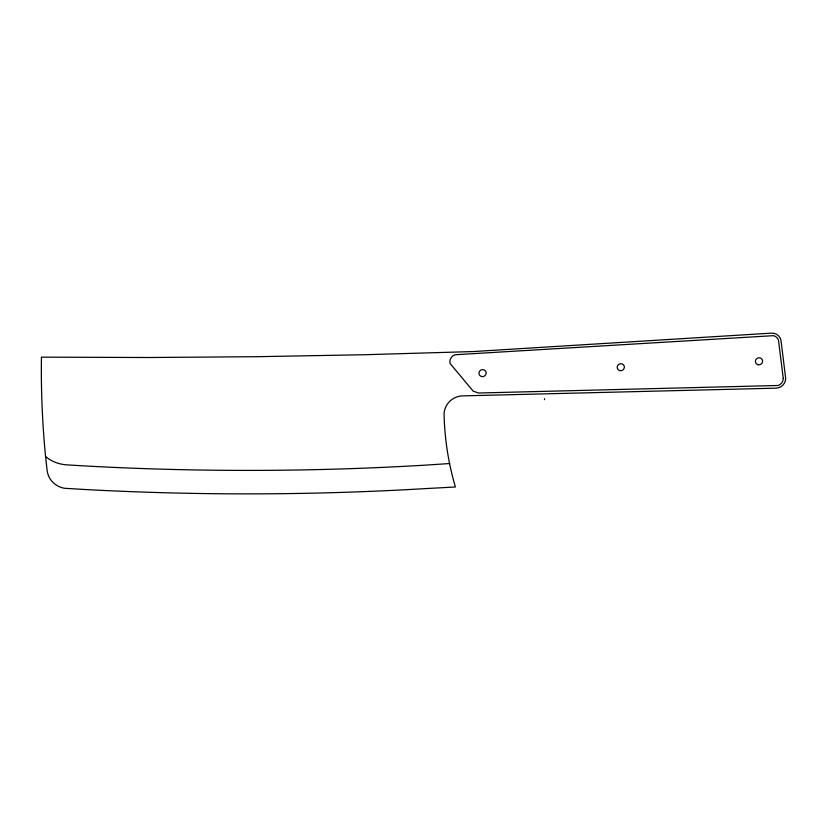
<?xml version="1.0" encoding="UTF-8"?>
<svg xmlns="http://www.w3.org/2000/svg" width="827" height="827" viewBox="0 0 827 827"><rect width="100%" height="100%" fill="white"/><g stroke="black" fill="none" stroke-linecap="round" stroke-linejoin="round"><path stroke-width="1.24" d="M449.588 463.533L426.06 465.105A2940.078 2824.763 -25.2 0 1 85.47 465.983L66.884 464.867A37.742 36.264 -25.2 0 1 45.588 456.566M785.65 378.259L781.215 342.14A9.697 9.314 -25.2 0 0 771.498 333.136L473.261 351.558L365.286 354.711L257.311 356.695L149.356 357.512L41.443 357.15A941.405 904.48 -25.2 0 0 45.423 454.974L46.994 469.343A22.06 21.192 -25.2 0 0 64.661 488.292L83.382 489.419A2964.33 2848.064 -25.2 0 0 426.794 488.53L455.408 486.989A300.449 288.664 -25.2 0 1 450.818 469.302L449.547 463.337A300.449 288.664 -25.2 0 1 444.078 414.803A18.67 17.936 -25.2 0 1 462.293 395.885L776.108 388.163A9.697 9.314 -25.2 0 0 785.65 378.404M544.507 398.707L544.517 399.679M783.241 378.352L782.993 380.327A7.257 6.967 -25.2 0 1 777.949 385.485L478.482 393.011L473.168 391.13L450.126 363.539A7.257 6.967 -25.2 0 1 455.129 354.742L773.379 335.669A7.257 6.967 -25.2 0 1 778.527 340.435L783.241 378.352M481.686 376.554A3.639 3.494 -25.2 0 0 486.069 372.078A3.639 3.494 -25.2 0 0 480.011 370.734A3.639 3.494 -25.2 0 0 481.686 376.554M619.868 370.641A3.639 3.494 -25.2 0 0 624.24 366.165A3.639 3.494 -25.2 0 0 618.193 364.821A3.639 3.494 -25.2 0 0 619.868 370.641M758.101 364.728A3.639 3.494 -25.2 0 0 762.473 360.241A3.639 3.494 -25.2 0 0 756.426 358.908A3.639 3.494 -25.2 0 0 758.101 364.728"/></g></svg>
